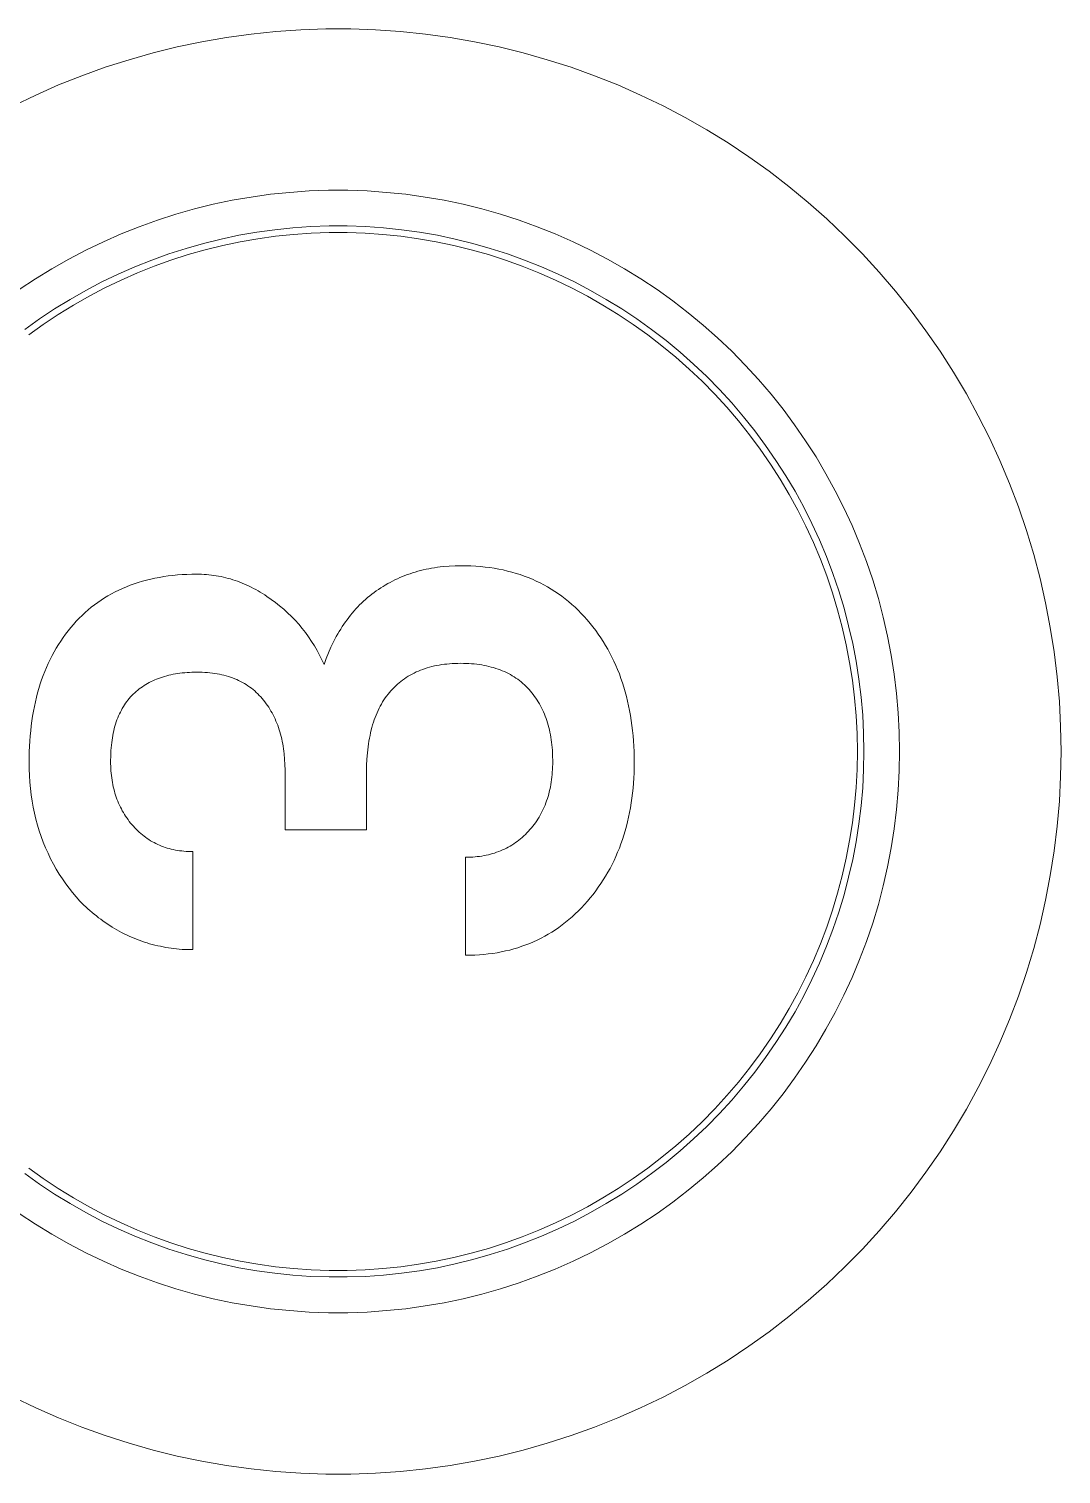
# Model space of a CAD drawing. Header units: millimetres. Extents: x -279 to 4999, y 61 to 3536.
# Drawn here: x 247.4 to 263.1, y 1620.66 to 1642.65 of the extents above; entities that cross this region are included whole.
import ezdxf

# ---------------------------------------------------------------- set-up
doc = ezdxf.new("R2010")
doc.units = ezdxf.units.MM
doc.layers.add('ZANO_R', color=7, linetype='Continuous', lineweight=0)

msp = doc.modelspace()

# ---------------------------------------------------------------- linework, layer by layer
at = {"layer": 'ZANO_R'}
for p, q in [((250.402, 1642.523), (250.028, 1642.458)), ((250.778, 1642.575), (250.402, 1642.523)), ((251.156, 1642.614), (250.778, 1642.575)), ((251.534, 1642.641), (251.156, 1642.614)), ((251.914, 1642.654), (251.534, 1642.641)), ((252.294, 1642.654), (251.914, 1642.654)), ((252.673, 1642.641), (252.294, 1642.654)), ((253.052, 1642.614), (252.673, 1642.641)), ((253.43, 1642.575), (253.052, 1642.614)), ((253.806, 1642.523), (253.43, 1642.575)), ((254.18, 1642.458), (253.806, 1642.523)), ((249.287, 1642.289), (248.922, 1642.185)), ((249.656, 1642.38), (249.287, 1642.289)), ((250.028, 1642.458), (249.656, 1642.38)), ((254.552, 1642.38), (254.18, 1642.458)), ((254.92, 1642.289), (254.552, 1642.38)), ((255.286, 1642.185), (254.92, 1642.289)), ((248.56, 1642.069), (248.203, 1641.941)), ((248.922, 1642.185), (248.56, 1642.069)), ((255.647, 1642.069), (255.286, 1642.185)), ((256.004, 1641.941), (255.647, 1642.069)), ((248.203, 1641.941), (247.85, 1641.8)), ((256.357, 1641.8), (256.004, 1641.941)), ((247.503, 1641.647), (247.161, 1641.482)), ((247.85, 1641.8), (247.503, 1641.647)), ((256.705, 1641.647), (256.357, 1641.8)), ((257.047, 1641.482), (256.705, 1641.647)), ((257.383, 1641.306), (257.047, 1641.482)), ((257.713, 1641.118), (257.383, 1641.306)), ((258.036, 1640.919), (257.713, 1641.118)), ((258.352, 1640.708), (258.036, 1640.919)), ((258.661, 1640.487), (258.352, 1640.708)), ((258.962, 1640.256), (258.661, 1640.487)), ((250.491, 1640.045), (250.782, 1640.095)), ((250.782, 1640.095), (251.074, 1640.136)), ((251.074, 1640.136), (251.367, 1640.166)), ((251.367, 1640.166), (251.662, 1640.187)), ((251.662, 1640.187), (251.956, 1640.197)), ((251.956, 1640.197), (252.251, 1640.197)), ((252.251, 1640.197), (252.546, 1640.187)), ((252.546, 1640.187), (252.84, 1640.166)), ((252.84, 1640.166), (253.133, 1640.136)), ((253.133, 1640.136), (253.426, 1640.095)), ((253.426, 1640.095), (253.716, 1640.045)), ((259.255, 1640.014), (258.962, 1640.256)), ((249.633, 1639.833), (249.917, 1639.913)), ((249.917, 1639.913), (250.203, 1639.984)), ((250.203, 1639.984), (250.491, 1640.045)), ((253.716, 1640.045), (254.005, 1639.984)), ((254.005, 1639.984), (254.291, 1639.913)), ((254.291, 1639.913), (254.575, 1639.833)), ((259.539, 1639.762), (259.255, 1640.014)), ((248.801, 1639.534), (249.075, 1639.643)), ((249.075, 1639.643), (249.352, 1639.743)), ((249.352, 1639.743), (249.633, 1639.833)), ((251.414, 1639.626), (251.69, 1639.645)), ((251.69, 1639.645), (251.966, 1639.654)), ((251.966, 1639.654), (252.242, 1639.654)), ((252.242, 1639.654), (252.518, 1639.645)), ((252.518, 1639.645), (252.793, 1639.626)), ((254.575, 1639.833), (254.856, 1639.743)), ((254.856, 1639.743), (255.133, 1639.643)), ((255.133, 1639.643), (255.407, 1639.534)), ((259.815, 1639.5), (259.539, 1639.762)), ((248.531, 1639.415), (248.801, 1639.534)), ((250.055, 1639.389), (250.324, 1639.455)), ((250.324, 1639.455), (250.594, 1639.512)), ((250.594, 1639.512), (250.866, 1639.559)), ((250.613, 1639.413), (250.881, 1639.46)), ((250.866, 1639.559), (251.139, 1639.597)), ((250.881, 1639.46), (251.152, 1639.498)), ((251.139, 1639.597), (251.414, 1639.626)), ((251.152, 1639.498), (251.423, 1639.526)), ((251.423, 1639.526), (251.695, 1639.545)), ((251.695, 1639.545), (251.967, 1639.554)), ((251.967, 1639.554), (252.24, 1639.554)), ((252.24, 1639.554), (252.513, 1639.545)), ((252.513, 1639.545), (252.785, 1639.526)), ((252.785, 1639.526), (253.056, 1639.498)), ((252.793, 1639.626), (253.068, 1639.597)), ((253.056, 1639.498), (253.326, 1639.46)), ((253.068, 1639.597), (253.342, 1639.559)), ((253.326, 1639.46), (253.595, 1639.413)), ((253.342, 1639.559), (253.614, 1639.512)), ((253.614, 1639.512), (253.884, 1639.455)), ((253.884, 1639.455), (254.152, 1639.389)), ((255.407, 1639.534), (255.677, 1639.415)), ((260.081, 1639.23), (259.815, 1639.5)), ((248.004, 1639.15), (248.265, 1639.287)), ((248.265, 1639.287), (248.531, 1639.415)), ((249.267, 1639.136), (249.527, 1639.229)), ((249.527, 1639.229), (249.79, 1639.313)), ((249.559, 1639.134), (249.819, 1639.218)), ((249.79, 1639.313), (250.055, 1639.389)), ((249.819, 1639.218), (250.081, 1639.292)), ((250.081, 1639.292), (250.346, 1639.357)), ((250.346, 1639.357), (250.613, 1639.413)), ((253.595, 1639.413), (253.862, 1639.357)), ((253.862, 1639.357), (254.126, 1639.292)), ((254.126, 1639.292), (254.389, 1639.218)), ((254.152, 1639.389), (254.418, 1639.313)), ((254.389, 1639.218), (254.649, 1639.134)), ((254.418, 1639.313), (254.681, 1639.229)), ((254.681, 1639.229), (254.941, 1639.136)), ((255.677, 1639.415), (255.943, 1639.287)), ((255.943, 1639.287), (256.204, 1639.15)), ((260.337, 1638.95), (260.081, 1639.23)), ((247.497, 1638.849), (247.748, 1639.004)), ((247.748, 1639.004), (248.004, 1639.15)), ((248.758, 1638.922), (249.01, 1639.033)), ((249.01, 1639.033), (249.267, 1639.136)), ((249.049, 1638.941), (249.302, 1639.042)), ((249.302, 1639.042), (249.559, 1639.134)), ((254.649, 1639.134), (254.905, 1639.042)), ((254.905, 1639.042), (255.158, 1638.941)), ((254.941, 1639.136), (255.197, 1639.033)), ((255.197, 1639.033), (255.45, 1638.922)), ((256.204, 1639.15), (256.46, 1639.004)), ((256.46, 1639.004), (256.711, 1638.849)), ((247.251, 1638.686), (247.497, 1638.849)), ((248.264, 1638.674), (248.509, 1638.802)), ((248.509, 1638.802), (248.758, 1638.922)), ((248.554, 1638.713), (248.799, 1638.831)), ((248.799, 1638.831), (249.049, 1638.941)), ((255.158, 1638.941), (255.408, 1638.831)), ((255.408, 1638.831), (255.654, 1638.713)), ((255.45, 1638.922), (255.699, 1638.802)), ((255.699, 1638.802), (255.943, 1638.674)), ((256.711, 1638.849), (256.957, 1638.686)), ((260.584, 1638.661), (260.337, 1638.95)), ((247.789, 1638.392), (248.024, 1638.537)), ((248.024, 1638.537), (248.264, 1638.674)), ((248.075, 1638.451), (248.312, 1638.586)), ((248.312, 1638.586), (248.554, 1638.713)), ((255.654, 1638.713), (255.895, 1638.586)), ((255.895, 1638.586), (256.132, 1638.451)), ((255.943, 1638.674), (256.183, 1638.537)), ((256.183, 1638.537), (256.418, 1638.392)), ((256.957, 1638.686), (257.196, 1638.514)), ((260.821, 1638.364), (260.584, 1638.661)), ((247.559, 1638.239), (247.789, 1638.392)), ((247.843, 1638.308), (248.075, 1638.451)), ((256.132, 1638.451), (256.364, 1638.308)), ((256.418, 1638.392), (256.648, 1638.239)), ((257.196, 1638.514), (257.43, 1638.334)), ((257.43, 1638.334), (257.657, 1638.147)), ((261.047, 1638.059), (260.821, 1638.364)), ((247.335, 1638.079), (247.559, 1638.239)), ((247.394, 1637.998), (247.616, 1638.157)), ((247.616, 1638.157), (247.843, 1638.308)), ((256.364, 1638.308), (256.591, 1638.157)), ((256.591, 1638.157), (256.813, 1637.998)), ((256.648, 1638.239), (256.873, 1638.079)), ((257.657, 1638.147), (257.878, 1637.951)), ((256.813, 1637.998), (257.029, 1637.832)), ((256.873, 1638.079), (257.092, 1637.91)), ((257.092, 1637.91), (257.305, 1637.734)), ((257.878, 1637.951), (258.092, 1637.748)), ((261.263, 1637.747), (261.047, 1638.059)), ((257.029, 1637.832), (257.24, 1637.658)), ((257.24, 1637.658), (257.444, 1637.477)), ((257.305, 1637.734), (257.511, 1637.551)), ((258.092, 1637.748), (258.299, 1637.538)), ((261.468, 1637.427), (261.263, 1637.747)), ((257.444, 1637.477), (257.642, 1637.29)), ((257.511, 1637.551), (257.712, 1637.361)), ((258.299, 1637.538), (258.498, 1637.32)), ((257.642, 1637.29), (257.833, 1637.095)), ((257.712, 1637.361), (257.905, 1637.164)), ((258.498, 1637.32), (258.69, 1637.096)), ((261.662, 1637.101), (261.468, 1637.427)), ((257.833, 1637.095), (258.017, 1636.894)), ((257.905, 1637.164), (258.092, 1636.96)), ((258.69, 1637.096), (258.874, 1636.866)), ((261.844, 1636.767), (261.662, 1637.101)), ((258.017, 1636.894), (258.194, 1636.687)), ((258.092, 1636.96), (258.271, 1636.751)), ((258.874, 1636.866), (259.049, 1636.629)), ((258.194, 1636.687), (258.364, 1636.474)), ((258.271, 1636.751), (258.444, 1636.535)), ((259.049, 1636.629), (259.217, 1636.386)), ((262.014, 1636.428), (261.844, 1636.767)), ((258.364, 1636.474), (258.527, 1636.255)), ((258.444, 1636.535), (258.608, 1636.313)), ((259.217, 1636.386), (259.376, 1636.138)), ((262.173, 1636.083), (262.014, 1636.428)), ((258.527, 1636.255), (258.682, 1636.03)), ((258.608, 1636.313), (258.765, 1636.086)), ((259.376, 1636.138), (259.526, 1635.884)), ((258.682, 1636.03), (258.829, 1635.801)), ((258.765, 1636.086), (258.914, 1635.853)), ((262.32, 1635.733), (262.173, 1636.083)), ((258.829, 1635.801), (258.968, 1635.566)), ((258.914, 1635.853), (259.055, 1635.616)), ((259.526, 1635.884), (259.668, 1635.625)), ((262.455, 1635.378), (262.32, 1635.733)), ((258.968, 1635.566), (259.099, 1635.327)), ((259.055, 1635.616), (259.187, 1635.373)), ((259.668, 1635.625), (259.8, 1635.362)), ((259.099, 1635.327), (259.221, 1635.083)), ((259.187, 1635.373), (259.312, 1635.126)), ((259.8, 1635.362), (259.924, 1635.094)), ((262.577, 1635.018), (262.455, 1635.378)), ((259.221, 1635.083), (259.336, 1634.835)), ((259.312, 1635.126), (259.427, 1634.876)), ((259.924, 1635.094), (260.038, 1634.822)), ((262.687, 1634.655), (262.577, 1635.018)), ((259.336, 1634.835), (259.441, 1634.584)), ((259.427, 1634.876), (259.534, 1634.621)), ((260.038, 1634.822), (260.142, 1634.546)), ((259.441, 1634.584), (259.538, 1634.329)), ((259.534, 1634.621), (259.632, 1634.363)), ((262.784, 1634.288), (262.687, 1634.655)), ((253.157, 1634.348), (253.197, 1634.362)), ((253.197, 1634.362), (253.236, 1634.375)), ((253.236, 1634.375), (253.277, 1634.387)), ((253.277, 1634.387), (253.317, 1634.399)), ((253.317, 1634.399), (253.358, 1634.41)), ((253.358, 1634.41), (253.399, 1634.42)), ((253.399, 1634.42), (253.441, 1634.429)), ((253.441, 1634.429), (253.483, 1634.438)), ((253.483, 1634.438), (253.526, 1634.446)), ((253.526, 1634.446), (253.569, 1634.453)), ((253.569, 1634.453), (253.613, 1634.459)), ((253.613, 1634.459), (253.656, 1634.465)), ((253.656, 1634.465), (253.701, 1634.47)), ((253.701, 1634.47), (253.79, 1634.477)), ((253.79, 1634.477), (253.882, 1634.482)), ((253.882, 1634.482), (253.975, 1634.483)), ((253.975, 1634.483), (254.05, 1634.482)), ((254.05, 1634.482), (254.124, 1634.48)), ((254.124, 1634.48), (254.197, 1634.476)), ((254.197, 1634.476), (254.269, 1634.47)), ((254.269, 1634.47), (254.34, 1634.463)), ((254.34, 1634.463), (254.41, 1634.454)), ((254.41, 1634.454), (254.479, 1634.444)), ((254.479, 1634.444), (254.547, 1634.431)), ((254.547, 1634.431), (254.614, 1634.418)), ((254.614, 1634.418), (254.68, 1634.402)), ((254.68, 1634.402), (254.746, 1634.386)), ((254.746, 1634.386), (254.81, 1634.367)), ((254.81, 1634.367), (254.873, 1634.347)), ((259.632, 1634.363), (259.721, 1634.101)), ((260.142, 1634.546), (260.237, 1634.267)), ((248.766, 1634.112), (248.823, 1634.138)), ((248.823, 1634.138), (248.881, 1634.163)), ((248.881, 1634.163), (248.94, 1634.186)), ((248.94, 1634.186), (249, 1634.208)), ((249, 1634.208), (249.061, 1634.228)), ((249.061, 1634.228), (249.124, 1634.247)), ((249.124, 1634.247), (249.187, 1634.264)), ((249.187, 1634.264), (249.251, 1634.279)), ((249.251, 1634.279), (249.316, 1634.294)), ((249.316, 1634.294), (249.383, 1634.306)), ((249.383, 1634.306), (249.45, 1634.317)), ((249.45, 1634.317), (249.519, 1634.327)), ((249.519, 1634.327), (249.588, 1634.335)), ((249.588, 1634.335), (249.658, 1634.342)), ((249.658, 1634.342), (249.73, 1634.347)), ((249.73, 1634.347), (249.802, 1634.351)), ((249.802, 1634.351), (249.876, 1634.353)), ((249.876, 1634.353), (249.951, 1634.354)), ((249.951, 1634.354), (249.988, 1634.354)), ((249.988, 1634.354), (250.026, 1634.353)), ((250.026, 1634.353), (250.063, 1634.351)), ((250.063, 1634.351), (250.1, 1634.348)), ((250.1, 1634.348), (250.137, 1634.345)), ((250.137, 1634.345), (250.174, 1634.341)), ((250.174, 1634.341), (250.211, 1634.336)), ((250.211, 1634.336), (250.248, 1634.33)), ((250.248, 1634.33), (250.284, 1634.324)), ((250.284, 1634.324), (250.321, 1634.317)), ((250.321, 1634.317), (250.357, 1634.309)), ((250.357, 1634.309), (250.393, 1634.3)), ((250.393, 1634.3), (250.429, 1634.291)), ((250.429, 1634.291), (250.465, 1634.281)), ((250.465, 1634.281), (250.501, 1634.27)), ((250.501, 1634.27), (250.536, 1634.258)), ((250.536, 1634.258), (250.571, 1634.246)), ((250.571, 1634.246), (250.607, 1634.233)), ((250.607, 1634.233), (250.642, 1634.219)), ((250.642, 1634.219), (250.677, 1634.204)), ((250.677, 1634.204), (250.712, 1634.189)), ((250.712, 1634.189), (250.747, 1634.173)), ((250.747, 1634.173), (250.781, 1634.156)), ((250.781, 1634.156), (250.816, 1634.138)), ((250.816, 1634.138), (250.85, 1634.12)), ((252.717, 1634.123), (252.751, 1634.146)), ((252.751, 1634.146), (252.786, 1634.168)), ((252.786, 1634.168), (252.821, 1634.189)), ((252.821, 1634.189), (252.857, 1634.21)), ((252.857, 1634.21), (252.893, 1634.23)), ((252.893, 1634.23), (252.93, 1634.249)), ((252.93, 1634.249), (252.967, 1634.267)), ((252.967, 1634.267), (253.004, 1634.285)), ((253.004, 1634.285), (253.042, 1634.302)), ((253.042, 1634.302), (253.08, 1634.318)), ((253.08, 1634.318), (253.118, 1634.333)), ((253.118, 1634.333), (253.157, 1634.348)), ((254.873, 1634.347), (254.936, 1634.325)), ((254.936, 1634.325), (254.997, 1634.302)), ((254.997, 1634.302), (255.058, 1634.277)), ((255.058, 1634.277), (255.117, 1634.25)), ((255.117, 1634.25), (255.176, 1634.222)), ((255.176, 1634.222), (255.233, 1634.192)), ((255.233, 1634.192), (255.29, 1634.161)), ((255.29, 1634.161), (255.346, 1634.127)), ((259.538, 1634.329), (259.626, 1634.071)), ((260.237, 1634.267), (260.323, 1633.985)), ((262.869, 1633.918), (262.784, 1634.288)), ((248.395, 1633.888), (248.445, 1633.924)), ((248.445, 1633.924), (248.496, 1633.959)), ((248.496, 1633.959), (248.548, 1633.993)), ((248.548, 1633.993), (248.601, 1634.025)), ((248.601, 1634.025), (248.655, 1634.056)), ((248.655, 1634.056), (248.71, 1634.085)), ((248.71, 1634.085), (248.766, 1634.112)), ((250.85, 1634.12), (250.884, 1634.101)), ((250.884, 1634.101), (250.918, 1634.081)), ((250.918, 1634.081), (250.952, 1634.06)), ((250.952, 1634.06), (250.986, 1634.039)), ((250.986, 1634.039), (251.019, 1634.017)), ((251.019, 1634.017), (251.086, 1633.97)), ((251.086, 1633.97), (251.15, 1633.923)), ((251.15, 1633.923), (251.213, 1633.873)), ((252.46, 1633.915), (252.49, 1633.943)), ((252.49, 1633.943), (252.521, 1633.971)), ((252.521, 1633.971), (252.552, 1633.998)), ((252.552, 1633.998), (252.584, 1634.024)), ((252.584, 1634.024), (252.616, 1634.05)), ((252.616, 1634.05), (252.649, 1634.075)), ((252.649, 1634.075), (252.683, 1634.099)), ((252.683, 1634.099), (252.717, 1634.123)), ((255.346, 1634.127), (255.4, 1634.093)), ((255.4, 1634.093), (255.454, 1634.057)), ((255.454, 1634.057), (255.507, 1634.019)), ((255.507, 1634.019), (255.559, 1633.979)), ((255.559, 1633.979), (255.609, 1633.938)), ((255.609, 1633.938), (255.659, 1633.895)), ((259.626, 1634.071), (259.704, 1633.81)), ((259.721, 1634.101), (259.801, 1633.837)), ((260.323, 1633.985), (260.398, 1633.7)), ((262.94, 1633.545), (262.869, 1633.918)), ((248.161, 1633.683), (248.206, 1633.727)), ((248.206, 1633.727), (248.252, 1633.769)), ((248.252, 1633.769), (248.299, 1633.81)), ((248.299, 1633.81), (248.346, 1633.85)), ((248.346, 1633.85), (248.395, 1633.888)), ((251.213, 1633.873), (251.275, 1633.821)), ((251.275, 1633.821), (251.334, 1633.766)), ((251.334, 1633.766), (251.392, 1633.71)), ((251.392, 1633.71), (251.448, 1633.652)), ((252.265, 1633.696), (252.291, 1633.73)), ((252.291, 1633.73), (252.318, 1633.762)), ((252.318, 1633.762), (252.345, 1633.794)), ((252.345, 1633.794), (252.373, 1633.825)), ((252.373, 1633.825), (252.401, 1633.856)), ((252.401, 1633.856), (252.43, 1633.886)), ((252.43, 1633.886), (252.46, 1633.915)), ((255.659, 1633.895), (255.708, 1633.851)), ((255.708, 1633.851), (255.756, 1633.805)), ((255.756, 1633.805), (255.803, 1633.757)), ((255.803, 1633.757), (255.849, 1633.708)), ((255.849, 1633.708), (255.894, 1633.657)), ((259.704, 1633.81), (259.774, 1633.546)), ((259.801, 1633.837), (259.871, 1633.57)), ((260.398, 1633.7), (260.464, 1633.412)), ((247.955, 1633.442), (247.993, 1633.492)), ((247.993, 1633.492), (248.034, 1633.542)), ((248.034, 1633.542), (248.075, 1633.59)), ((248.075, 1633.59), (248.118, 1633.637)), ((248.118, 1633.637), (248.161, 1633.683)), ((251.448, 1633.652), (251.503, 1633.591)), ((251.503, 1633.591), (251.555, 1633.529)), ((251.555, 1633.529), (251.605, 1633.465)), ((252.097, 1633.444), (252.119, 1633.482)), ((252.119, 1633.482), (252.142, 1633.519)), ((252.142, 1633.519), (252.166, 1633.556)), ((252.166, 1633.556), (252.189, 1633.592)), ((252.189, 1633.592), (252.214, 1633.628)), ((252.214, 1633.628), (252.239, 1633.662)), ((252.239, 1633.662), (252.265, 1633.696)), ((255.894, 1633.657), (255.938, 1633.605)), ((255.938, 1633.605), (255.981, 1633.552)), ((255.981, 1633.552), (256.022, 1633.498)), ((256.022, 1633.498), (256.061, 1633.443)), ((259.774, 1633.546), (259.835, 1633.28)), ((259.871, 1633.57), (259.933, 1633.301)), ((262.999, 1633.17), (262.94, 1633.545)), ((247.812, 1633.228), (247.846, 1633.283)), ((247.846, 1633.283), (247.881, 1633.337)), ((247.881, 1633.337), (247.917, 1633.39)), ((247.917, 1633.39), (247.955, 1633.442)), ((251.605, 1633.465), (251.653, 1633.399)), ((251.653, 1633.399), (251.698, 1633.332)), ((251.698, 1633.332), (251.742, 1633.264)), ((251.742, 1633.264), (251.782, 1633.194)), ((251.994, 1633.243), (252.014, 1633.285)), ((252.014, 1633.285), (252.034, 1633.325)), ((252.034, 1633.325), (252.054, 1633.366)), ((252.054, 1633.366), (252.075, 1633.405)), ((252.075, 1633.405), (252.097, 1633.444)), ((256.061, 1633.443), (256.1, 1633.387)), ((256.1, 1633.387), (256.137, 1633.329)), ((256.137, 1633.329), (256.172, 1633.271)), ((256.172, 1633.271), (256.206, 1633.212)), ((259.835, 1633.28), (259.886, 1633.012)), ((259.933, 1633.301), (259.985, 1633.03)), ((260.464, 1633.412), (260.519, 1633.123)), ((247.691, 1632.997), (247.72, 1633.056)), ((247.72, 1633.056), (247.749, 1633.115)), ((247.749, 1633.115), (247.78, 1633.172)), ((247.78, 1633.172), (247.812, 1633.228)), ((251.782, 1633.194), (251.821, 1633.124)), ((251.821, 1633.124), (251.857, 1633.052)), ((251.857, 1633.052), (251.89, 1632.979)), ((251.89, 1632.979), (251.922, 1633.07)), ((251.922, 1633.07), (251.957, 1633.158)), ((251.957, 1633.158), (251.994, 1633.243)), ((256.206, 1633.212), (256.239, 1633.152)), ((256.239, 1633.152), (256.27, 1633.091)), ((256.27, 1633.091), (256.3, 1633.028)), ((260.519, 1633.123), (260.565, 1632.831)), ((263.045, 1632.793), (262.999, 1633.17)), ((247.614, 1632.812), (247.639, 1632.875)), ((247.639, 1632.875), (247.664, 1632.936)), ((247.664, 1632.936), (247.691, 1632.997)), ((249.559, 1632.823), (249.527, 1632.816)), ((249.593, 1632.83), (249.559, 1632.823)), ((249.627, 1632.836), (249.593, 1632.83)), ((249.661, 1632.842), (249.627, 1632.836)), ((249.696, 1632.847), (249.661, 1632.842)), ((249.732, 1632.851), (249.696, 1632.847)), ((249.768, 1632.855), (249.732, 1632.851)), ((249.804, 1632.858), (249.768, 1632.855)), ((249.841, 1632.86), (249.804, 1632.858)), ((249.879, 1632.862), (249.841, 1632.86)), ((249.956, 1632.863), (249.879, 1632.862)), ((249.996, 1632.863), (249.956, 1632.863)), ((250.036, 1632.861), (249.996, 1632.863)), ((250.075, 1632.859), (250.036, 1632.861)), ((250.114, 1632.857), (250.075, 1632.859)), ((250.152, 1632.853), (250.114, 1632.857)), ((250.189, 1632.849), (250.152, 1632.853)), ((250.225, 1632.844), (250.189, 1632.849)), ((250.262, 1632.838), (250.225, 1632.844)), ((250.297, 1632.831), (250.262, 1632.838)), ((250.332, 1632.824), (250.297, 1632.831)), ((250.366, 1632.815), (250.332, 1632.824)), ((253.199, 1632.818), (253.169, 1632.8)), ((253.23, 1632.835), (253.199, 1632.818)), ((253.26, 1632.85), (253.23, 1632.835)), ((253.292, 1632.866), (253.26, 1632.85)), ((253.324, 1632.88), (253.292, 1632.866)), ((253.357, 1632.893), (253.324, 1632.88)), ((253.391, 1632.906), (253.357, 1632.893)), ((253.425, 1632.918), (253.391, 1632.906)), ((253.459, 1632.929), (253.425, 1632.918)), ((253.495, 1632.939), (253.459, 1632.929)), ((253.53, 1632.948), (253.495, 1632.939)), ((253.567, 1632.957), (253.53, 1632.948)), ((253.604, 1632.965), (253.567, 1632.957)), ((253.642, 1632.971), (253.604, 1632.965)), ((253.68, 1632.978), (253.642, 1632.971)), ((253.719, 1632.983), (253.68, 1632.978)), ((253.759, 1632.987), (253.719, 1632.983)), ((253.799, 1632.991), (253.759, 1632.987)), ((253.84, 1632.994), (253.799, 1632.991)), ((253.882, 1632.996), (253.84, 1632.994)), ((253.924, 1632.997), (253.882, 1632.996)), ((253.966, 1632.998), (253.924, 1632.997)), ((254.009, 1632.997), (253.966, 1632.998)), ((254.051, 1632.996), (254.009, 1632.997)), ((254.092, 1632.994), (254.051, 1632.996)), ((254.132, 1632.991), (254.092, 1632.994)), ((254.172, 1632.988), (254.132, 1632.991)), ((254.211, 1632.984), (254.172, 1632.988)), ((254.25, 1632.978), (254.211, 1632.984)), ((254.288, 1632.973), (254.25, 1632.978)), ((254.325, 1632.966), (254.288, 1632.973)), ((254.362, 1632.959), (254.325, 1632.966)), ((254.398, 1632.95), (254.362, 1632.959)), ((254.433, 1632.941), (254.398, 1632.95)), ((254.468, 1632.932), (254.433, 1632.941)), ((254.502, 1632.921), (254.468, 1632.932)), ((254.536, 1632.91), (254.502, 1632.921)), ((254.569, 1632.898), (254.536, 1632.91)), ((254.601, 1632.885), (254.569, 1632.898)), ((254.633, 1632.871), (254.601, 1632.885)), ((254.664, 1632.857), (254.633, 1632.871)), ((254.694, 1632.842), (254.664, 1632.857)), ((254.724, 1632.826), (254.694, 1632.842)), ((254.753, 1632.809), (254.724, 1632.826)), ((256.3, 1633.028), (256.329, 1632.965)), ((256.329, 1632.965), (256.356, 1632.901)), ((256.356, 1632.901), (256.382, 1632.836)), ((256.382, 1632.836), (256.406, 1632.769)), ((259.886, 1633.012), (259.929, 1632.743)), ((259.985, 1633.03), (260.028, 1632.757)), ((260.565, 1632.831), (260.601, 1632.539)), ((247.53, 1632.549), (247.549, 1632.616)), ((247.549, 1632.616), (247.569, 1632.683)), ((247.569, 1632.683), (247.591, 1632.748)), ((247.591, 1632.748), (247.614, 1632.812)), ((249.076, 1632.607), (249.053, 1632.588)), ((249.1, 1632.625), (249.076, 1632.607)), ((249.125, 1632.642), (249.1, 1632.625)), ((249.15, 1632.659), (249.125, 1632.642)), ((249.176, 1632.675), (249.15, 1632.659)), ((249.202, 1632.69), (249.176, 1632.675)), ((249.229, 1632.705), (249.202, 1632.69)), ((249.256, 1632.719), (249.229, 1632.705)), ((249.284, 1632.732), (249.256, 1632.719)), ((249.312, 1632.745), (249.284, 1632.732)), ((249.341, 1632.757), (249.312, 1632.745)), ((249.371, 1632.768), (249.341, 1632.757)), ((249.401, 1632.779), (249.371, 1632.768)), ((249.432, 1632.789), (249.401, 1632.779)), ((249.463, 1632.799), (249.432, 1632.789)), ((249.494, 1632.808), (249.463, 1632.799)), ((249.527, 1632.816), (249.494, 1632.808)), ((250.4, 1632.806), (250.366, 1632.815)), ((250.433, 1632.797), (250.4, 1632.806)), ((250.465, 1632.786), (250.433, 1632.797)), ((250.497, 1632.775), (250.465, 1632.786)), ((250.529, 1632.762), (250.497, 1632.775)), ((250.559, 1632.749), (250.529, 1632.762)), ((250.589, 1632.736), (250.559, 1632.749)), ((250.619, 1632.721), (250.589, 1632.736)), ((250.648, 1632.706), (250.619, 1632.721)), ((250.676, 1632.69), (250.648, 1632.706)), ((250.704, 1632.673), (250.676, 1632.69)), ((250.731, 1632.655), (250.704, 1632.673)), ((250.757, 1632.637), (250.731, 1632.655)), ((250.783, 1632.618), (250.757, 1632.637)), ((250.808, 1632.598), (250.783, 1632.618)), ((250.833, 1632.577), (250.808, 1632.598)), ((252.93, 1632.606), (252.907, 1632.58)), ((252.954, 1632.631), (252.93, 1632.606)), ((252.979, 1632.655), (252.954, 1632.631)), ((253.004, 1632.678), (252.979, 1632.655)), ((253.03, 1632.7), (253.004, 1632.678)), ((253.057, 1632.722), (253.03, 1632.7)), ((253.084, 1632.743), (253.057, 1632.722)), ((253.112, 1632.763), (253.084, 1632.743)), ((253.14, 1632.782), (253.112, 1632.763)), ((253.169, 1632.8), (253.14, 1632.782)), ((254.781, 1632.792), (254.753, 1632.809)), ((254.809, 1632.773), (254.781, 1632.792)), ((254.836, 1632.754), (254.809, 1632.773)), ((254.863, 1632.734), (254.836, 1632.754)), ((254.889, 1632.714), (254.863, 1632.734)), ((254.914, 1632.692), (254.889, 1632.714)), ((254.939, 1632.67), (254.914, 1632.692)), ((254.963, 1632.647), (254.939, 1632.67)), ((254.986, 1632.623), (254.963, 1632.647)), ((255.009, 1632.599), (254.986, 1632.623)), ((255.031, 1632.574), (255.009, 1632.599)), ((256.406, 1632.769), (256.429, 1632.702)), ((256.429, 1632.702), (256.451, 1632.634)), ((256.451, 1632.634), (256.471, 1632.565)), ((259.929, 1632.743), (259.961, 1632.472)), ((260.028, 1632.757), (260.061, 1632.483)), ((263.078, 1632.414), (263.045, 1632.793)), ((247.481, 1632.34), (247.496, 1632.411)), ((247.496, 1632.411), (247.512, 1632.48)), ((247.512, 1632.48), (247.53, 1632.549)), ((248.868, 1632.39), (248.851, 1632.365)), ((248.886, 1632.415), (248.868, 1632.39)), ((248.905, 1632.439), (248.886, 1632.415)), ((248.924, 1632.462), (248.905, 1632.439)), ((248.944, 1632.485), (248.924, 1632.462)), ((248.964, 1632.507), (248.944, 1632.485)), ((248.986, 1632.528), (248.964, 1632.507)), ((249.007, 1632.549), (248.986, 1632.528)), ((249.03, 1632.569), (249.007, 1632.549)), ((249.053, 1632.588), (249.03, 1632.569)), ((250.857, 1632.555), (250.833, 1632.577)), ((250.881, 1632.533), (250.857, 1632.555)), ((250.903, 1632.51), (250.881, 1632.533)), ((250.926, 1632.486), (250.903, 1632.51)), ((250.947, 1632.461), (250.926, 1632.486)), ((250.968, 1632.435), (250.947, 1632.461)), ((250.989, 1632.409), (250.968, 1632.435)), ((251.009, 1632.383), (250.989, 1632.409)), ((251.028, 1632.356), (251.009, 1632.383)), ((252.762, 1632.378), (252.744, 1632.346)), ((252.78, 1632.41), (252.762, 1632.378)), ((252.8, 1632.44), (252.78, 1632.41)), ((252.82, 1632.47), (252.8, 1632.44)), ((252.84, 1632.498), (252.82, 1632.47)), ((252.862, 1632.527), (252.84, 1632.498)), ((252.884, 1632.554), (252.862, 1632.527)), ((252.907, 1632.58), (252.884, 1632.554)), ((255.052, 1632.548), (255.031, 1632.574)), ((255.073, 1632.521), (255.052, 1632.548)), ((255.093, 1632.494), (255.073, 1632.521)), ((255.112, 1632.467), (255.093, 1632.494)), ((255.131, 1632.439), (255.112, 1632.467)), ((255.149, 1632.41), (255.131, 1632.439)), ((255.166, 1632.381), (255.149, 1632.41)), ((255.183, 1632.351), (255.166, 1632.381)), ((256.471, 1632.565), (256.49, 1632.494)), ((256.49, 1632.494), (256.507, 1632.423)), ((256.507, 1632.423), (256.523, 1632.351)), ((259.961, 1632.472), (259.985, 1632.2)), ((260.061, 1632.483), (260.085, 1632.207)), ((260.601, 1632.539), (260.626, 1632.245)), ((263.097, 1632.035), (263.078, 1632.414)), ((247.443, 1632.121), (247.454, 1632.195)), ((247.454, 1632.195), (247.467, 1632.268)), ((247.467, 1632.268), (247.481, 1632.34)), ((248.75, 1632.168), (248.738, 1632.137)), ((248.762, 1632.198), (248.75, 1632.168)), ((248.775, 1632.228), (248.762, 1632.198)), ((248.789, 1632.256), (248.775, 1632.228)), ((248.804, 1632.285), (248.789, 1632.256)), ((248.819, 1632.312), (248.804, 1632.285)), ((248.835, 1632.339), (248.819, 1632.312)), ((248.851, 1632.365), (248.835, 1632.339)), ((251.046, 1632.328), (251.028, 1632.356)), ((251.064, 1632.3), (251.046, 1632.328)), ((251.081, 1632.271), (251.064, 1632.3)), ((251.098, 1632.242), (251.081, 1632.271)), ((251.113, 1632.212), (251.098, 1632.242)), ((251.128, 1632.182), (251.113, 1632.212)), ((251.143, 1632.151), (251.128, 1632.182)), ((252.666, 1632.174), (252.653, 1632.138)), ((252.68, 1632.21), (252.666, 1632.174)), ((252.695, 1632.246), (252.68, 1632.21)), ((252.711, 1632.28), (252.695, 1632.246)), ((252.727, 1632.314), (252.711, 1632.28)), ((252.744, 1632.346), (252.727, 1632.314)), ((255.198, 1632.321), (255.183, 1632.351)), ((255.213, 1632.29), (255.198, 1632.321)), ((255.228, 1632.258), (255.213, 1632.29)), ((255.242, 1632.226), (255.228, 1632.258)), ((255.254, 1632.193), (255.242, 1632.226)), ((255.267, 1632.16), (255.254, 1632.193)), ((255.278, 1632.126), (255.267, 1632.16)), ((256.523, 1632.351), (256.538, 1632.277)), ((256.538, 1632.277), (256.551, 1632.203)), ((256.551, 1632.203), (256.563, 1632.127)), ((259.985, 1632.2), (259.999, 1631.928)), ((260.085, 1632.207), (260.099, 1631.932)), ((260.626, 1632.245), (260.641, 1631.95)), ((247.417, 1631.892), (247.425, 1631.97)), ((247.425, 1631.97), (247.433, 1632.046)), ((247.433, 1632.046), (247.443, 1632.121)), ((248.681, 1631.937), (248.674, 1631.901)), ((248.689, 1631.972), (248.681, 1631.937)), ((248.697, 1632.007), (248.689, 1631.972)), ((248.706, 1632.04), (248.697, 1632.007)), ((248.716, 1632.073), (248.706, 1632.04)), ((248.727, 1632.105), (248.716, 1632.073)), ((248.738, 1632.137), (248.727, 1632.105)), ((251.157, 1632.119), (251.143, 1632.151)), ((251.17, 1632.087), (251.157, 1632.119)), ((251.183, 1632.054), (251.17, 1632.087)), ((251.194, 1632.021), (251.183, 1632.054)), ((251.206, 1631.987), (251.194, 1632.021)), ((251.216, 1631.953), (251.206, 1631.987)), ((251.226, 1631.918), (251.216, 1631.953)), ((252.597, 1631.942), (252.588, 1631.9)), ((252.606, 1631.983), (252.597, 1631.942)), ((252.617, 1632.023), (252.606, 1631.983)), ((252.628, 1632.062), (252.617, 1632.023)), ((252.64, 1632.1), (252.628, 1632.062)), ((252.653, 1632.138), (252.64, 1632.1)), ((255.289, 1632.092), (255.278, 1632.126)), ((255.299, 1632.057), (255.289, 1632.092)), ((255.309, 1632.021), (255.299, 1632.057)), ((255.318, 1631.985), (255.309, 1632.021)), ((255.326, 1631.948), (255.318, 1631.985)), ((255.333, 1631.911), (255.326, 1631.948)), ((256.563, 1632.127), (256.573, 1632.051)), ((256.573, 1632.051), (256.582, 1631.974)), ((256.582, 1631.974), (256.59, 1631.895)), ((260.641, 1631.95), (260.646, 1631.655)), ((263.104, 1631.655), (263.097, 1632.035)), ((247.404, 1631.653), (247.411, 1631.814)), ((247.411, 1631.814), (247.417, 1631.892)), ((248.652, 1631.752), (248.649, 1631.713)), ((248.657, 1631.79), (248.652, 1631.752)), ((248.662, 1631.828), (248.657, 1631.79)), ((248.668, 1631.865), (248.662, 1631.828)), ((248.674, 1631.901), (248.668, 1631.865)), ((251.235, 1631.883), (251.226, 1631.918)), ((251.244, 1631.847), (251.235, 1631.883)), ((251.252, 1631.81), (251.244, 1631.847)), ((251.259, 1631.773), (251.252, 1631.81)), ((251.266, 1631.735), (251.259, 1631.773)), ((251.272, 1631.697), (251.266, 1631.735)), ((252.559, 1631.726), (252.553, 1631.681)), ((252.565, 1631.771), (252.559, 1631.726)), ((252.572, 1631.815), (252.565, 1631.771)), ((252.579, 1631.858), (252.572, 1631.815)), ((252.588, 1631.9), (252.579, 1631.858)), ((255.34, 1631.873), (255.333, 1631.911)), ((255.346, 1631.835), (255.34, 1631.873)), ((255.351, 1631.796), (255.346, 1631.835)), ((255.355, 1631.756), (255.351, 1631.796)), ((255.359, 1631.716), (255.355, 1631.756)), ((256.59, 1631.895), (256.596, 1631.816)), ((256.596, 1631.816), (256.601, 1631.735)), ((256.601, 1631.735), (256.605, 1631.654)), ((259.999, 1631.928), (260.004, 1631.655)), ((260.099, 1631.932), (260.104, 1631.655)), ((247.401, 1631.488), (247.404, 1631.653)), ((248.642, 1631.591), (248.64, 1631.506)), ((248.64, 1631.506), (248.641, 1631.469)), ((248.646, 1631.673), (248.642, 1631.591)), ((248.649, 1631.713), (248.646, 1631.673)), ((251.277, 1631.658), (251.272, 1631.697)), ((251.282, 1631.619), (251.277, 1631.658)), ((251.289, 1631.538), (251.282, 1631.619)), ((251.294, 1631.456), (251.289, 1631.538)), ((252.541, 1631.54), (252.537, 1631.442)), ((252.548, 1631.635), (252.541, 1631.54)), ((252.553, 1631.681), (252.548, 1631.635)), ((255.363, 1631.675), (255.359, 1631.716)), ((255.365, 1631.634), (255.363, 1631.675)), ((255.367, 1631.592), (255.365, 1631.634)), ((255.368, 1631.506), (255.367, 1631.592)), ((255.368, 1631.465), (255.368, 1631.506)), ((256.605, 1631.654), (256.607, 1631.488)), ((260.004, 1631.655), (259.999, 1631.383)), ((260.104, 1631.655), (260.099, 1631.379)), ((260.646, 1631.655), (260.641, 1631.361)), ((263.097, 1631.276), (263.104, 1631.655)), ((247.402, 1631.387), (247.401, 1631.488)), ((247.406, 1631.288), (247.402, 1631.387)), ((247.412, 1631.19), (247.406, 1631.288)), ((248.641, 1631.469), (248.642, 1631.432)), ((248.642, 1631.432), (248.643, 1631.395)), ((248.643, 1631.395), (248.646, 1631.359)), ((248.646, 1631.359), (248.649, 1631.324)), ((248.649, 1631.324), (248.652, 1631.288)), ((248.652, 1631.288), (248.657, 1631.253)), ((251.296, 1631.371), (251.294, 1631.456)), ((251.296, 1630.463), (251.296, 1631.371)), ((252.537, 1631.442), (252.535, 1631.34)), ((252.535, 1631.34), (252.535, 1630.463)), ((255.355, 1631.265), (255.359, 1631.304)), ((255.359, 1631.304), (255.362, 1631.343)), ((255.362, 1631.343), (255.365, 1631.383)), ((255.365, 1631.383), (255.367, 1631.424)), ((255.367, 1631.424), (255.368, 1631.465)), ((256.605, 1631.329), (256.601, 1631.25)), ((256.607, 1631.408), (256.605, 1631.329)), ((256.607, 1631.488), (256.607, 1631.408)), ((259.999, 1631.383), (259.985, 1631.11)), ((260.099, 1631.379), (260.085, 1631.104)), ((260.641, 1631.361), (260.626, 1631.066)), ((247.421, 1631.093), (247.412, 1631.19)), ((247.433, 1630.997), (247.421, 1631.093)), ((248.657, 1631.253), (248.662, 1631.219)), ((248.662, 1631.219), (248.668, 1631.185)), ((248.668, 1631.185), (248.674, 1631.151)), ((248.674, 1631.151), (248.681, 1631.118)), ((248.681, 1631.118), (248.689, 1631.085)), ((248.689, 1631.085), (248.698, 1631.053)), ((255.316, 1631.043), (255.325, 1631.079)), ((255.325, 1631.079), (255.332, 1631.115)), ((255.332, 1631.115), (255.339, 1631.152)), ((255.339, 1631.152), (255.345, 1631.189)), ((255.345, 1631.189), (255.35, 1631.227)), ((255.35, 1631.227), (255.355, 1631.265)), ((256.59, 1631.097), (256.582, 1631.021)), ((256.596, 1631.173), (256.59, 1631.097)), ((256.601, 1631.25), (256.596, 1631.173)), ((259.985, 1631.11), (259.961, 1630.839)), ((260.085, 1631.104), (260.061, 1630.828)), ((260.626, 1631.066), (260.601, 1630.772)), ((263.078, 1630.897), (263.097, 1631.276)), ((247.447, 1630.902), (247.433, 1630.997)), ((247.464, 1630.809), (247.447, 1630.902)), ((248.698, 1631.053), (248.707, 1631.021)), ((248.707, 1631.021), (248.716, 1630.989)), ((248.716, 1630.989), (248.727, 1630.958)), ((248.727, 1630.958), (248.738, 1630.928)), ((248.738, 1630.928), (248.75, 1630.897)), ((248.75, 1630.897), (248.763, 1630.867)), ((248.763, 1630.867), (248.776, 1630.838)), ((248.776, 1630.838), (248.79, 1630.809)), ((255.238, 1630.808), (255.252, 1630.84)), ((255.252, 1630.84), (255.264, 1630.872)), ((255.264, 1630.872), (255.276, 1630.905)), ((255.276, 1630.905), (255.287, 1630.939)), ((255.287, 1630.939), (255.298, 1630.973)), ((255.298, 1630.973), (255.307, 1631.008)), ((255.307, 1631.008), (255.316, 1631.043)), ((256.563, 1630.873), (256.551, 1630.8)), ((256.573, 1630.946), (256.563, 1630.873)), ((256.582, 1631.021), (256.573, 1630.946)), ((259.961, 1630.839), (259.929, 1630.568)), ((263.045, 1630.518), (263.078, 1630.897)), ((247.483, 1630.717), (247.464, 1630.809)), ((247.505, 1630.626), (247.483, 1630.717)), ((247.529, 1630.536), (247.505, 1630.626)), ((248.79, 1630.809), (248.804, 1630.781)), ((248.804, 1630.781), (248.819, 1630.752)), ((248.819, 1630.752), (248.835, 1630.725)), ((248.835, 1630.725), (248.852, 1630.697)), ((248.852, 1630.697), (248.869, 1630.67)), ((248.869, 1630.67), (248.887, 1630.644)), ((248.887, 1630.644), (248.906, 1630.618)), ((248.906, 1630.618), (248.925, 1630.592)), ((255.125, 1630.599), (255.143, 1630.627)), ((255.143, 1630.627), (255.161, 1630.656)), ((255.161, 1630.656), (255.178, 1630.685)), ((255.178, 1630.685), (255.194, 1630.715)), ((255.194, 1630.715), (255.209, 1630.746)), ((255.209, 1630.746), (255.224, 1630.776)), ((255.224, 1630.776), (255.238, 1630.808)), ((256.523, 1630.657), (256.507, 1630.587)), ((256.538, 1630.728), (256.523, 1630.657)), ((256.551, 1630.8), (256.538, 1630.728)), ((260.061, 1630.828), (260.028, 1630.554)), ((260.601, 1630.772), (260.565, 1630.48)), ((247.556, 1630.448), (247.529, 1630.536)), ((247.585, 1630.36), (247.556, 1630.448)), ((248.925, 1630.592), (248.945, 1630.567)), ((248.945, 1630.567), (248.966, 1630.542)), ((248.966, 1630.542), (248.987, 1630.518)), ((248.987, 1630.518), (249.009, 1630.494)), ((249.009, 1630.494), (249.031, 1630.471)), ((249.031, 1630.471), (249.054, 1630.449)), ((249.054, 1630.449), (249.077, 1630.427)), ((249.077, 1630.427), (249.101, 1630.407)), ((249.101, 1630.407), (249.124, 1630.387)), ((252.535, 1630.463), (251.296, 1630.463)), ((254.953, 1630.393), (254.976, 1630.417)), ((254.976, 1630.417), (255, 1630.441)), ((255, 1630.441), (255.022, 1630.466)), ((255.022, 1630.466), (255.044, 1630.492)), ((255.044, 1630.492), (255.066, 1630.518)), ((255.066, 1630.518), (255.086, 1630.544)), ((255.086, 1630.544), (255.106, 1630.571)), ((255.106, 1630.571), (255.125, 1630.599)), ((256.471, 1630.449), (256.451, 1630.382)), ((256.49, 1630.518), (256.471, 1630.449)), ((256.507, 1630.587), (256.49, 1630.518)), ((259.929, 1630.568), (259.886, 1630.299)), ((260.028, 1630.554), (259.985, 1630.281)), ((260.565, 1630.48), (260.519, 1630.188)), ((262.999, 1630.141), (263.045, 1630.518)), ((247.617, 1630.274), (247.585, 1630.36)), ((247.652, 1630.19), (247.617, 1630.274)), ((247.689, 1630.106), (247.652, 1630.19)), ((249.124, 1630.387), (249.149, 1630.367)), ((249.149, 1630.367), (249.174, 1630.349)), ((249.174, 1630.349), (249.199, 1630.331)), ((249.199, 1630.331), (249.224, 1630.314)), ((249.224, 1630.314), (249.25, 1630.298)), ((249.25, 1630.298), (249.277, 1630.283)), ((249.277, 1630.283), (249.304, 1630.268)), ((249.304, 1630.268), (249.331, 1630.254)), ((249.331, 1630.254), (249.359, 1630.241)), ((249.359, 1630.241), (249.387, 1630.228)), ((249.387, 1630.228), (249.415, 1630.216)), ((249.415, 1630.216), (249.444, 1630.206)), ((249.444, 1630.206), (249.473, 1630.195)), ((249.473, 1630.195), (249.503, 1630.186)), ((249.503, 1630.186), (249.533, 1630.177)), ((249.533, 1630.177), (249.564, 1630.169)), ((254.635, 1630.17), (254.664, 1630.185)), ((254.664, 1630.185), (254.692, 1630.2)), ((254.692, 1630.2), (254.72, 1630.215)), ((254.72, 1630.215), (254.748, 1630.232)), ((254.748, 1630.232), (254.775, 1630.249)), ((254.775, 1630.249), (254.802, 1630.268)), ((254.802, 1630.268), (254.828, 1630.287)), ((254.828, 1630.287), (254.854, 1630.306)), ((254.854, 1630.306), (254.879, 1630.327)), ((254.879, 1630.327), (254.904, 1630.348)), ((254.904, 1630.348), (254.929, 1630.37)), ((254.929, 1630.37), (254.953, 1630.393)), ((256.382, 1630.185), (256.356, 1630.122)), ((256.407, 1630.25), (256.382, 1630.185)), ((256.429, 1630.316), (256.407, 1630.25)), ((256.451, 1630.382), (256.429, 1630.316)), ((259.886, 1630.299), (259.835, 1630.031)), ((259.985, 1630.281), (259.933, 1630.01)), ((260.519, 1630.188), (260.464, 1629.899)), ((247.728, 1630.024), (247.689, 1630.106)), ((247.77, 1629.943), (247.728, 1630.024)), ((249.564, 1630.169), (249.595, 1630.162)), ((249.595, 1630.162), (249.626, 1630.156)), ((249.626, 1630.156), (249.658, 1630.15)), ((249.658, 1630.15), (249.69, 1630.145)), ((249.69, 1630.145), (249.723, 1630.141)), ((249.723, 1630.141), (249.756, 1630.138)), ((249.756, 1630.138), (249.79, 1630.135)), ((249.79, 1630.135), (249.824, 1630.133)), ((249.824, 1630.133), (249.858, 1630.132)), ((249.858, 1630.132), (249.893, 1630.132)), ((249.893, 1630.132), (249.893, 1628.64)), ((254.042, 1630.045), (254.079, 1630.045)), ((254.042, 1628.554), (254.042, 1630.045)), ((254.079, 1630.045), (254.115, 1630.046)), ((254.115, 1630.046), (254.151, 1630.048)), ((254.151, 1630.048), (254.186, 1630.051)), ((254.186, 1630.051), (254.221, 1630.055)), ((254.221, 1630.055), (254.255, 1630.059)), ((254.255, 1630.059), (254.289, 1630.064)), ((254.289, 1630.064), (254.323, 1630.07)), ((254.323, 1630.07), (254.356, 1630.076)), ((254.356, 1630.076), (254.389, 1630.084)), ((254.389, 1630.084), (254.421, 1630.092)), ((254.421, 1630.092), (254.453, 1630.101)), ((254.453, 1630.101), (254.484, 1630.11)), ((254.484, 1630.11), (254.515, 1630.121)), ((254.515, 1630.121), (254.546, 1630.132)), ((254.546, 1630.132), (254.576, 1630.144)), ((254.576, 1630.144), (254.606, 1630.157)), ((254.606, 1630.157), (254.635, 1630.17)), ((256.301, 1629.997), (256.271, 1629.936)), ((256.329, 1630.059), (256.301, 1629.997)), ((256.356, 1630.122), (256.329, 1630.059)), ((259.835, 1630.031), (259.774, 1629.765)), ((259.933, 1630.01), (259.871, 1629.741)), ((262.94, 1629.766), (262.999, 1630.141)), ((247.814, 1629.865), (247.77, 1629.943)), ((247.86, 1629.789), (247.814, 1629.865)), ((247.907, 1629.715), (247.86, 1629.789)), ((256.173, 1629.759), (256.138, 1629.701)), ((256.207, 1629.817), (256.173, 1629.759)), ((256.24, 1629.876), (256.207, 1629.817)), ((256.271, 1629.936), (256.24, 1629.876)), ((259.774, 1629.765), (259.704, 1629.501)), ((259.871, 1629.741), (259.801, 1629.474)), ((260.464, 1629.899), (260.398, 1629.611)), ((262.869, 1629.393), (262.94, 1629.766)), ((247.957, 1629.643), (247.907, 1629.715)), ((248.009, 1629.574), (247.957, 1629.643)), ((248.062, 1629.507), (248.009, 1629.574)), ((256.023, 1629.535), (255.982, 1629.481)), ((256.062, 1629.589), (256.023, 1629.535)), ((256.101, 1629.645), (256.062, 1629.589)), ((256.138, 1629.701), (256.101, 1629.645)), ((260.398, 1629.611), (260.323, 1629.326)), ((248.118, 1629.442), (248.062, 1629.507)), ((248.175, 1629.379), (248.118, 1629.442)), ((248.204, 1629.349), (248.175, 1629.379)), ((248.234, 1629.319), (248.204, 1629.349)), ((248.265, 1629.29), (248.234, 1629.319)), ((255.851, 1629.326), (255.805, 1629.277)), ((255.896, 1629.376), (255.851, 1629.326)), ((255.939, 1629.428), (255.896, 1629.376)), ((255.982, 1629.481), (255.939, 1629.428)), ((259.704, 1629.501), (259.626, 1629.24)), ((259.801, 1629.474), (259.721, 1629.21)), ((260.323, 1629.326), (260.237, 1629.044)), ((262.784, 1629.023), (262.869, 1629.393)), ((248.295, 1629.261), (248.265, 1629.29)), ((248.327, 1629.233), (248.295, 1629.261)), ((248.359, 1629.205), (248.327, 1629.233)), ((248.391, 1629.178), (248.359, 1629.205)), ((248.424, 1629.152), (248.391, 1629.178)), ((248.457, 1629.126), (248.424, 1629.152)), ((248.491, 1629.101), (248.457, 1629.126)), ((248.525, 1629.076), (248.491, 1629.101)), ((255.614, 1629.097), (255.564, 1629.056)), ((255.663, 1629.139), (255.614, 1629.097)), ((255.711, 1629.184), (255.663, 1629.139)), ((255.758, 1629.229), (255.711, 1629.184)), ((255.805, 1629.277), (255.758, 1629.229)), ((259.626, 1629.24), (259.538, 1628.982)), ((259.721, 1629.21), (259.632, 1628.948)), ((248.56, 1629.052), (248.525, 1629.076)), ((248.631, 1629.005), (248.56, 1629.052)), ((248.665, 1628.983), (248.631, 1629.005)), ((248.701, 1628.962), (248.665, 1628.983)), ((248.736, 1628.941), (248.701, 1628.962)), ((248.773, 1628.921), (248.736, 1628.941)), ((248.809, 1628.901), (248.773, 1628.921)), ((248.846, 1628.882), (248.809, 1628.901)), ((248.884, 1628.864), (248.846, 1628.882)), ((248.921, 1628.846), (248.884, 1628.864)), ((255.301, 1628.875), (255.246, 1628.844)), ((255.355, 1628.908), (255.301, 1628.875)), ((255.409, 1628.943), (255.355, 1628.908)), ((255.461, 1628.979), (255.409, 1628.943)), ((255.513, 1629.016), (255.461, 1628.979)), ((255.564, 1629.056), (255.513, 1629.016)), ((259.538, 1628.982), (259.441, 1628.727)), ((259.632, 1628.948), (259.534, 1628.69)), ((260.237, 1629.044), (260.142, 1628.764)), ((262.687, 1628.656), (262.784, 1629.023)), ((248.959, 1628.83), (248.921, 1628.846)), ((248.998, 1628.813), (248.959, 1628.83)), ((249.037, 1628.798), (248.998, 1628.813)), ((249.076, 1628.783), (249.037, 1628.798)), ((249.115, 1628.769), (249.076, 1628.783)), ((249.155, 1628.755), (249.115, 1628.769)), ((249.195, 1628.742), (249.155, 1628.755)), ((249.235, 1628.73), (249.195, 1628.742)), ((249.275, 1628.719), (249.235, 1628.73)), ((249.316, 1628.709), (249.275, 1628.719)), ((249.357, 1628.699), (249.316, 1628.709)), ((249.398, 1628.69), (249.357, 1628.699)), ((249.439, 1628.681), (249.398, 1628.69)), ((249.48, 1628.674), (249.439, 1628.681)), ((249.521, 1628.667), (249.48, 1628.674)), ((249.562, 1628.661), (249.521, 1628.667)), ((249.604, 1628.656), (249.562, 1628.661)), ((249.645, 1628.651), (249.604, 1628.656)), ((249.686, 1628.647), (249.645, 1628.651)), ((249.728, 1628.644), (249.686, 1628.647)), ((249.769, 1628.642), (249.728, 1628.644)), ((249.81, 1628.64), (249.769, 1628.642)), ((249.851, 1628.64), (249.81, 1628.64)), ((249.893, 1628.64), (249.851, 1628.64)), ((254.776, 1628.651), (254.714, 1628.634)), ((254.838, 1628.669), (254.776, 1628.651)), ((254.899, 1628.69), (254.838, 1628.669)), ((254.959, 1628.711), (254.899, 1628.69)), ((255.018, 1628.735), (254.959, 1628.711)), ((255.076, 1628.759), (255.018, 1628.735)), ((255.134, 1628.786), (255.076, 1628.759)), ((255.19, 1628.814), (255.134, 1628.786)), ((255.246, 1628.844), (255.19, 1628.814)), ((259.441, 1628.727), (259.336, 1628.475)), ((259.534, 1628.69), (259.427, 1628.435)), ((260.142, 1628.764), (260.038, 1628.489)), ((262.577, 1628.292), (262.687, 1628.656)), ((254.113, 1628.555), (254.042, 1628.554)), ((254.183, 1628.557), (254.113, 1628.555)), ((254.252, 1628.561), (254.183, 1628.557)), ((254.321, 1628.567), (254.252, 1628.561)), ((254.388, 1628.574), (254.321, 1628.567)), ((254.455, 1628.583), (254.388, 1628.574)), ((254.521, 1628.593), (254.455, 1628.583)), ((254.586, 1628.605), (254.521, 1628.593)), ((254.65, 1628.619), (254.586, 1628.605)), ((254.714, 1628.634), (254.65, 1628.619)), ((259.336, 1628.475), (259.221, 1628.228)), ((259.427, 1628.435), (259.312, 1628.184)), ((260.038, 1628.489), (259.924, 1628.217)), ((259.221, 1628.228), (259.099, 1627.984)), ((259.924, 1628.217), (259.8, 1627.949)), ((262.455, 1627.933), (262.577, 1628.292)), ((259.099, 1627.984), (258.968, 1627.745)), ((259.312, 1628.184), (259.187, 1627.938)), ((259.187, 1627.938), (259.055, 1627.695)), ((259.8, 1627.949), (259.668, 1627.685)), ((262.32, 1627.578), (262.455, 1627.933)), ((258.968, 1627.745), (258.829, 1627.51)), ((259.055, 1627.695), (258.914, 1627.458)), ((259.668, 1627.685), (259.526, 1627.427)), ((262.173, 1627.228), (262.32, 1627.578)), ((258.829, 1627.51), (258.682, 1627.281)), ((258.914, 1627.458), (258.765, 1627.225)), ((259.526, 1627.427), (259.376, 1627.173)), ((258.682, 1627.281), (258.527, 1627.056)), ((258.765, 1627.225), (258.608, 1626.998)), ((259.376, 1627.173), (259.217, 1626.925)), ((262.014, 1626.883), (262.173, 1627.228)), ((258.527, 1627.056), (258.364, 1626.837)), ((258.608, 1626.998), (258.444, 1626.776)), ((259.217, 1626.925), (259.049, 1626.682)), ((261.844, 1626.543), (262.014, 1626.883)), ((258.364, 1626.837), (258.194, 1626.624)), ((258.444, 1626.776), (258.271, 1626.56)), ((259.049, 1626.682), (258.874, 1626.445)), ((258.194, 1626.624), (258.017, 1626.417)), ((258.271, 1626.56), (258.092, 1626.35)), ((258.874, 1626.445), (258.69, 1626.215)), ((261.662, 1626.21), (261.844, 1626.543)), ((258.017, 1626.417), (257.833, 1626.216)), ((258.092, 1626.35), (257.905, 1626.147)), ((257.642, 1626.021), (257.444, 1625.833)), ((257.833, 1626.216), (257.642, 1626.021)), ((257.905, 1626.147), (257.712, 1625.95)), ((258.69, 1626.215), (258.498, 1625.991)), ((261.468, 1625.884), (261.662, 1626.21)), ((257.444, 1625.833), (257.24, 1625.653)), ((257.712, 1625.95), (257.511, 1625.76)), ((258.498, 1625.991), (258.299, 1625.773)), ((261.263, 1625.564), (261.468, 1625.884)), ((257.24, 1625.653), (257.029, 1625.479)), ((257.305, 1625.577), (257.092, 1625.401)), ((257.511, 1625.76), (257.305, 1625.577)), ((258.092, 1625.563), (257.878, 1625.36)), ((258.299, 1625.773), (258.092, 1625.563)), ((261.047, 1625.251), (261.263, 1625.564)), ((257.029, 1625.479), (256.813, 1625.313)), ((257.092, 1625.401), (256.873, 1625.232)), ((257.878, 1625.36), (257.657, 1625.164)), ((247.559, 1625.072), (247.335, 1625.232)), ((247.616, 1625.154), (247.394, 1625.313)), ((247.843, 1625.003), (247.616, 1625.154)), ((256.591, 1625.154), (256.364, 1625.003)), ((256.813, 1625.313), (256.591, 1625.154)), ((256.873, 1625.232), (256.648, 1625.072)), ((257.657, 1625.164), (257.43, 1624.977)), ((260.821, 1624.947), (261.047, 1625.251)), ((247.789, 1624.919), (247.559, 1625.072)), ((248.024, 1624.774), (247.789, 1624.919)), ((248.075, 1624.86), (247.843, 1625.003)), ((256.364, 1625.003), (256.132, 1624.86)), ((256.418, 1624.919), (256.183, 1624.774)), ((256.648, 1625.072), (256.418, 1624.919)), ((257.43, 1624.977), (257.196, 1624.797)), ((260.584, 1624.65), (260.821, 1624.947)), ((248.264, 1624.637), (248.024, 1624.774)), ((248.312, 1624.725), (248.075, 1624.86)), ((248.554, 1624.598), (248.312, 1624.725)), ((255.895, 1624.725), (255.654, 1624.598)), ((256.132, 1624.86), (255.895, 1624.725)), ((256.183, 1624.774), (255.943, 1624.637)), ((257.196, 1624.797), (256.957, 1624.625)), ((247.497, 1624.462), (247.251, 1624.625)), ((247.748, 1624.307), (247.497, 1624.462)), ((248.509, 1624.509), (248.264, 1624.637)), ((248.758, 1624.389), (248.509, 1624.509)), ((248.799, 1624.48), (248.554, 1624.598)), ((249.049, 1624.37), (248.799, 1624.48)), ((255.408, 1624.48), (255.158, 1624.37)), ((255.654, 1624.598), (255.408, 1624.48)), ((255.699, 1624.509), (255.45, 1624.389)), ((255.943, 1624.637), (255.699, 1624.509)), ((256.711, 1624.462), (256.46, 1624.307)), ((256.957, 1624.625), (256.711, 1624.462)), ((260.337, 1624.361), (260.584, 1624.65)), ((248.004, 1624.161), (247.748, 1624.307)), ((249.01, 1624.278), (248.758, 1624.389)), ((249.267, 1624.175), (249.01, 1624.278)), ((249.302, 1624.269), (249.049, 1624.37)), ((249.559, 1624.177), (249.302, 1624.269)), ((254.905, 1624.269), (254.649, 1624.177)), ((255.158, 1624.37), (254.905, 1624.269)), ((255.197, 1624.278), (254.941, 1624.175)), ((255.45, 1624.389), (255.197, 1624.278)), ((256.46, 1624.307), (256.204, 1624.161)), ((260.081, 1624.081), (260.337, 1624.361)), ((248.265, 1624.024), (248.004, 1624.161)), ((248.531, 1623.896), (248.265, 1624.024)), ((249.527, 1624.082), (249.267, 1624.175)), ((249.79, 1623.997), (249.527, 1624.082)), ((249.819, 1624.093), (249.559, 1624.177)), ((250.081, 1624.019), (249.819, 1624.093)), ((250.346, 1623.953), (250.081, 1624.019)), ((254.126, 1624.019), (253.862, 1623.953)), ((254.389, 1624.093), (254.126, 1624.019)), ((254.649, 1624.177), (254.389, 1624.093)), ((254.681, 1624.082), (254.418, 1623.997)), ((254.941, 1624.175), (254.681, 1624.082)), ((255.943, 1624.024), (255.677, 1623.896)), ((256.204, 1624.161), (255.943, 1624.024)), ((259.815, 1623.81), (260.081, 1624.081)), ((248.801, 1623.777), (248.531, 1623.896)), ((250.055, 1623.922), (249.79, 1623.997)), ((250.324, 1623.856), (250.055, 1623.922)), ((250.594, 1623.799), (250.324, 1623.856)), ((250.613, 1623.897), (250.346, 1623.953)), ((250.866, 1623.752), (250.594, 1623.799)), ((250.881, 1623.851), (250.613, 1623.897)), ((251.152, 1623.813), (250.881, 1623.851)), ((251.423, 1623.785), (251.152, 1623.813)), ((253.056, 1623.813), (252.785, 1623.785)), ((253.326, 1623.851), (253.056, 1623.813)), ((253.595, 1623.897), (253.326, 1623.851)), ((253.614, 1623.799), (253.342, 1623.752)), ((253.862, 1623.953), (253.595, 1623.897)), ((253.884, 1623.856), (253.614, 1623.799)), ((254.152, 1623.922), (253.884, 1623.856)), ((254.418, 1623.997), (254.152, 1623.922)), ((255.677, 1623.896), (255.407, 1623.777)), ((259.539, 1623.549), (259.815, 1623.81)), ((249.075, 1623.668), (248.801, 1623.777)), ((249.352, 1623.568), (249.075, 1623.668)), ((251.139, 1623.714), (250.866, 1623.752)), ((251.414, 1623.685), (251.139, 1623.714)), ((251.69, 1623.666), (251.414, 1623.685)), ((251.695, 1623.766), (251.423, 1623.785)), ((251.966, 1623.657), (251.69, 1623.666)), ((251.967, 1623.757), (251.695, 1623.766)), ((252.242, 1623.657), (251.966, 1623.657)), ((252.24, 1623.757), (251.967, 1623.757)), ((252.513, 1623.766), (252.24, 1623.757)), ((252.518, 1623.666), (252.242, 1623.657)), ((252.785, 1623.785), (252.513, 1623.766)), ((252.793, 1623.685), (252.518, 1623.666)), ((253.068, 1623.714), (252.793, 1623.685)), ((253.342, 1623.752), (253.068, 1623.714)), ((255.133, 1623.668), (254.856, 1623.568)), ((255.407, 1623.777), (255.133, 1623.668)), ((249.633, 1623.478), (249.352, 1623.568)), ((249.917, 1623.398), (249.633, 1623.478)), ((250.203, 1623.327), (249.917, 1623.398)), ((254.291, 1623.398), (254.005, 1623.327)), ((254.575, 1623.478), (254.291, 1623.398)), ((254.856, 1623.568), (254.575, 1623.478)), ((259.255, 1623.297), (259.539, 1623.549)), ((250.491, 1623.266), (250.203, 1623.327)), ((250.782, 1623.216), (250.491, 1623.266)), ((251.074, 1623.175), (250.782, 1623.216)), ((251.367, 1623.145), (251.074, 1623.175)), ((251.662, 1623.124), (251.367, 1623.145)), ((252.84, 1623.145), (252.546, 1623.124)), ((253.133, 1623.175), (252.84, 1623.145)), ((253.426, 1623.216), (253.133, 1623.175)), ((253.716, 1623.266), (253.426, 1623.216)), ((254.005, 1623.327), (253.716, 1623.266)), ((258.962, 1623.055), (259.255, 1623.297)), ((251.956, 1623.114), (251.662, 1623.124)), ((252.251, 1623.114), (251.956, 1623.114)), ((252.546, 1623.124), (252.251, 1623.114)), ((258.661, 1622.824), (258.962, 1623.055)), ((258.352, 1622.603), (258.661, 1622.824)), ((258.036, 1622.392), (258.352, 1622.603)), ((257.713, 1622.193), (258.036, 1622.392)), ((257.383, 1622.005), (257.713, 1622.193)), ((247.161, 1621.829), (247.503, 1621.664)), ((256.705, 1621.664), (257.047, 1621.829)), ((257.047, 1621.829), (257.383, 1622.005)), ((247.503, 1621.664), (247.85, 1621.511)), ((256.357, 1621.511), (256.705, 1621.664)), ((247.85, 1621.511), (248.203, 1621.37)), ((256.004, 1621.37), (256.357, 1621.511)), ((248.203, 1621.37), (248.56, 1621.242)), ((248.56, 1621.242), (248.922, 1621.126)), ((255.286, 1621.126), (255.647, 1621.242)), ((255.647, 1621.242), (256.004, 1621.37)), ((248.922, 1621.126), (249.287, 1621.022)), ((249.287, 1621.022), (249.656, 1620.931)), ((254.552, 1620.931), (254.92, 1621.022)), ((254.92, 1621.022), (255.286, 1621.126)), ((249.656, 1620.931), (250.028, 1620.853)), ((250.028, 1620.853), (250.402, 1620.788)), ((250.402, 1620.788), (250.778, 1620.736)), ((250.778, 1620.736), (251.156, 1620.696)), ((253.052, 1620.696), (253.43, 1620.736)), ((253.43, 1620.736), (253.806, 1620.788)), ((253.806, 1620.788), (254.18, 1620.853)), ((254.18, 1620.853), (254.552, 1620.931)), ((251.156, 1620.696), (251.534, 1620.67)), ((251.534, 1620.67), (251.914, 1620.657)), ((251.914, 1620.657), (252.294, 1620.657)), ((252.294, 1620.657), (252.673, 1620.67)), ((252.673, 1620.67), (253.052, 1620.696))]:
    msp.add_line(p, q, dxfattribs=at)

doc.saveas('drawing.dxf')
